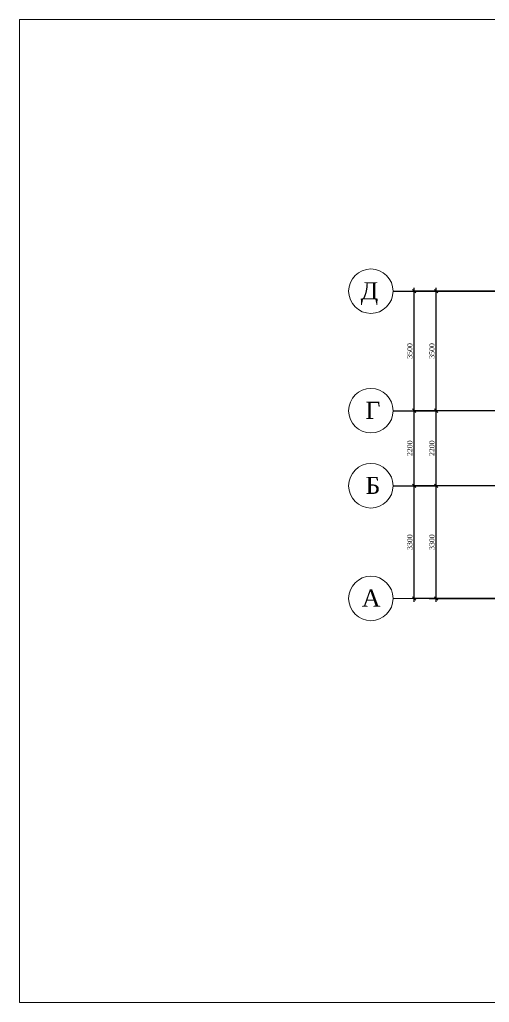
# Model space of a CAD drawing. Extents: x 1526320 to 3332998, y -546296 to 333165.
# Drawn here: x 3259922 to 3273674, y -58053 to -29270 of the extents above; entities that cross this region are included whole.
import ezdxf

# ---------------------------------------------------------------- set-up
doc = ezdxf.new("R2010")
doc.units = 0
doc.header["$LTSCALE"] = 500
doc.header["$MEASUREMENT"] = 0
doc.layers.get('0').update_dxf_attribs({"linetype": 'CONTINUOUS', "lineweight": 0})
doc.layers.add('Для печати', color=250, linetype='CONTINUOUS', lineweight=0)
doc.styles.get("Standard").update_dxf_attribs({"font": 'TIMES.TTF', "height": 150})
doc.dimstyles.new('ISO-25', dxfattribs={"dimtxt": 300, "dimasz": 100, "dimexe": 0, "dimexo": 0, "dimgap": 50, "dimtad": 1, "dimdec": 0, "dimrnd": 10, "dimtxsty": 'Standard', "dimblk": 'OBLIQUE', "dimcen": 100, "dimdle": 100, "dimadec": 0, "dimazin": 0, "dimtfac": 1, "dimtdec": 0, "dimtmove": 0, "dimatfit": 3, "dimldrblk": 'OBLIQUE', "dimfxl": 0, "dimarcsym": 0})

# ---------------------------------------------------------------- blocks, each defined once
blk = doc.blocks.new('_Oblique')
at = {"color": 0, "linetype": 'ByBlock', "lineweight": -2}
blk.add_line((-0.5, -0.5), (0.5, 0.5), dxfattribs=at)
blk = doc.blocks.new('*D2131')
at = {"layer": 'Для печати', "color": 0, "linetype": 'Continuous', "lineweight": -2, "ltscale": 0.13}
for p, q in [((3287581, -37324), (3287581, -34973)), ((3288689, -35073), (3287581, -35073)), ((3271005, -37224), (3287581, -37224))]:
    blk.add_line(p, q, dxfattribs=at)
at = {"layer": 'Для печати', "color": 0, "linetype": 'Continuous', "lineweight": -2, "ltscale": 0.13, "xscale": 100, "yscale": 100, "zscale": 100}
for p, rotation in [((3287581, -35073), 90), ((3287581, -37224), 270)]:
    blk.add_blockref('_Oblique', p, dxfattribs=dict(at, rotation=rotation))
at = {"layer": 'Для печати', "color": 0, "linetype": 'Continuous', "lineweight": 9, "ltscale": 0.13, "insert": (3287455, -36148), "char_height": 150, "attachment_point": 5, "rotation": 90}
blk.add_mtext('2150', dxfattribs=at)
blk = doc.blocks.new('*D2132')
at = {"layer": 'Для печати', "color": 0, "linetype": 'Continuous', "lineweight": -2, "ltscale": 0.13}
for p, q in [((3287581, -46324), (3287581, -42624)), ((3288692, -42724), (3287581, -42724)), ((3271917, -46224), (3287581, -46224))]:
    blk.add_line(p, q, dxfattribs=at)
at = {"layer": 'Для печати', "color": 0, "linetype": 'Continuous', "lineweight": -2, "ltscale": 0.13, "xscale": 100, "yscale": 100, "zscale": 100}
for p, rotation in [((3287581, -42724), 90), ((3287581, -46224), 270)]:
    blk.add_blockref('_Oblique', p, dxfattribs=dict(at, rotation=rotation))
at = {"layer": 'Для печати', "color": 0, "linetype": 'Continuous', "lineweight": 9, "ltscale": 0.13, "insert": (3287455, -44474), "char_height": 150, "attachment_point": 5, "rotation": 90}
blk.add_mtext('3500', dxfattribs=at)
blk = doc.blocks.new('*D2133')
at = {"layer": 'Для печати', "color": 0, "linetype": 'Continuous', "lineweight": -2, "ltscale": 0.13}
for p, q in [((3271472, -46324), (3271472, -42824)), ((3273090, -42924), (3271472, -42924)), ((3287269, -46224), (3271472, -46224))]:
    blk.add_line(p, q, dxfattribs=at)
at = {"layer": 'Для печати', "color": 0, "linetype": 'Continuous', "lineweight": -2, "ltscale": 0.13, "xscale": 100, "yscale": 100, "zscale": 100}
for p, rotation in [((3271472, -42924), 90), ((3271472, -46224), 270)]:
    blk.add_blockref('_Oblique', p, dxfattribs=dict(at, rotation=rotation))
at = {"layer": 'Для печати', "color": 0, "linetype": 'Continuous', "lineweight": 9, "ltscale": 0.13, "insert": (3271345, -44574), "char_height": 150, "attachment_point": 5, "rotation": 90}
blk.add_mtext('3300', dxfattribs=at)
blk = doc.blocks.new('*D2134')
at = {"layer": 'Для печати', "color": 0, "linetype": 'Continuous', "lineweight": -2, "ltscale": 0.13}
for p, q in [((3288261, -46324), (3288261, -34973)), ((3288689, -35073), (3288261, -35073)), ((3271917, -46224), (3288261, -46224))]:
    blk.add_line(p, q, dxfattribs=at)
at = {"layer": 'Для печати', "color": 0, "linetype": 'Continuous', "lineweight": -2, "ltscale": 0.13, "xscale": 100, "yscale": 100, "zscale": 100}
for p, rotation in [((3288261, -35073), 90), ((3288261, -46224), 270)]:
    blk.add_blockref('_Oblique', p, dxfattribs=dict(at, rotation=rotation))
at = {"layer": 'Для печати', "color": 0, "linetype": 'Continuous', "lineweight": 9, "ltscale": 0.13, "insert": (3288135, -40648), "char_height": 150, "attachment_point": 5, "rotation": 90}
blk.add_mtext('11150', dxfattribs=at)
blk = doc.blocks.new('*D2135')
at = {"layer": 'Для печати', "color": 0, "linetype": 'Continuous', "lineweight": -2, "ltscale": 0.13}
for p, q in [((3271472, -40824), (3271472, -37124)), ((3287298, -37224), (3271472, -37224)), ((3273081, -40724), (3271472, -40724))]:
    blk.add_line(p, q, dxfattribs=at)
at = {"layer": 'Для печати', "color": 0, "linetype": 'Continuous', "lineweight": -2, "ltscale": 0.13, "xscale": 100, "yscale": 100, "zscale": 100}
for p, rotation in [((3271472, -37224), 90), ((3271472, -40724), 270)]:
    blk.add_blockref('_Oblique', p, dxfattribs=dict(at, rotation=rotation))
at = {"layer": 'Для печати', "color": 0, "linetype": 'Continuous', "lineweight": 9, "ltscale": 0.13, "insert": (3271345, -38974), "char_height": 150, "attachment_point": 5, "rotation": 90}
blk.add_mtext('3500', dxfattribs=at)
blk = doc.blocks.new('*D2141')
at = {"layer": 'Для печати', "color": 0, "linetype": 'Continuous', "lineweight": -2, "ltscale": 0.13}
for p, q in [((3270856, -40724), (3272118, -40724)), ((3272118, -43023), (3272118, -40624)), ((3283450, -42923), (3272118, -42923))]:
    blk.add_line(p, q, dxfattribs=at)
at = {"layer": 'Для печати', "color": 0, "linetype": 'Continuous', "lineweight": -2, "ltscale": 0.13, "xscale": 100, "yscale": 100, "zscale": 100}
for p, rotation in [((3272118, -40724), 90), ((3272118, -42923), 270)]:
    blk.add_blockref('_Oblique', p, dxfattribs=dict(at, rotation=rotation))
at = {"layer": 'Для печати', "color": 0, "linetype": 'Continuous', "lineweight": 9, "ltscale": 0.13, "insert": (3271992, -41824), "char_height": 150, "attachment_point": 5, "rotation": 90}
blk.add_mtext('2200', dxfattribs=at)
blk = doc.blocks.new('*D2142')
at = {"layer": 'Для печати', "color": 0, "linetype": 'Continuous', "lineweight": -2, "ltscale": 0.13}
for p, q in [((3272118, -40824), (3272118, -37124)), ((3270856, -37224), (3272118, -37224)), ((3279768, -40724), (3272118, -40724))]:
    blk.add_line(p, q, dxfattribs=at)
at = {"layer": 'Для печати', "color": 0, "linetype": 'Continuous', "lineweight": -2, "ltscale": 0.13, "xscale": 100, "yscale": 100, "zscale": 100}
for p, rotation in [((3272118, -37224), 90), ((3272118, -40724), 270)]:
    blk.add_blockref('_Oblique', p, dxfattribs=dict(at, rotation=rotation))
at = {"layer": 'Для печати', "color": 0, "linetype": 'Continuous', "lineweight": 9, "ltscale": 0.13, "insert": (3271992, -38974), "char_height": 150, "attachment_point": 5, "rotation": 90}
blk.add_mtext('3500', dxfattribs=at)
blk = doc.blocks.new('*D2143')
at = {"layer": 'Для печати', "color": 0, "linetype": 'Continuous', "lineweight": -2, "ltscale": 0.13}
for p, q in [((3272118, -46324), (3272118, -42824)), ((3270856, -42924), (3272118, -42924)), ((3272566, -46224), (3272118, -46224))]:
    blk.add_line(p, q, dxfattribs=at)
at = {"layer": 'Для печати', "color": 0, "linetype": 'Continuous', "lineweight": -2, "ltscale": 0.13, "xscale": 100, "yscale": 100, "zscale": 100}
for p, rotation in [((3272118, -42924), 90), ((3272118, -46224), 270)]:
    blk.add_blockref('_Oblique', p, dxfattribs=dict(at, rotation=rotation))
at = {"layer": 'Для печати', "color": 0, "linetype": 'Continuous', "lineweight": 9, "ltscale": 0.13, "insert": (3271992, -44574), "char_height": 150, "attachment_point": 5, "rotation": 90}
blk.add_mtext('3300', dxfattribs=at)
blk = doc.blocks.new('*D2144')
at = {"layer": 'Для печати', "color": 0, "linetype": 'Continuous', "lineweight": -2, "ltscale": 0.13}
for p, q in [((3271472, -43024), (3271472, -40624)), ((3273081, -40724), (3271472, -40724)), ((3273090, -42924), (3271472, -42924))]:
    blk.add_line(p, q, dxfattribs=at)
at = {"layer": 'Для печати', "color": 0, "linetype": 'Continuous', "lineweight": -2, "ltscale": 0.13, "xscale": 100, "yscale": 100, "zscale": 100}
for p, rotation in [((3271472, -40724), 90), ((3271472, -42924), 270)]:
    blk.add_blockref('_Oblique', p, dxfattribs=dict(at, rotation=rotation))
at = {"layer": 'Для печати', "color": 0, "linetype": 'Continuous', "lineweight": 9, "ltscale": 0.13, "insert": (3271345, -41824), "char_height": 150, "attachment_point": 5, "rotation": 90}
blk.add_mtext('2200', dxfattribs=at)

msp = doc.modelspace()

# ---------------------------------------------------------------- linework, layer by layer
at = {"layer": 'Для печати', "color": 5, "linetype": 'Continuous', "lineweight": 9}
for p, q in [((3272566.3, -37223.9), (3270856.2, -37224)), ((3271005, -37223.9), (3288692.4, -37223.9)), ((3279768.5, -40724.1), (3270856.2, -40724.2)), ((3283449.8, -42923.5), (3270856.3, -42923.5)), ((3272566.2, -46223.9), (3270856.1, -46223.9)), ((3271917.2, -46223.9), (3288692.4, -46224))]:
    msp.add_line(p, q, dxfattribs=at)
at = {"layer": 'Для печати', "color": 5, "linetype": 'Continuous', "lineweight": 0, "ltscale": 0.13}
msp.add_lwpolyline([(3300024.4, -58053.4), (3259921.8, -58053.4), (3259921.8, -29270.2), (3300024.4, -29270.2)], close=True, dxfattribs=at)
at = {"layer": 'Для печати', "color": 5, "linetype": 'Continuous', "lineweight": 9}
for centre in [(3270204.8, -37223.2), (3270204.8, -40723.4), (3270204.8, -42922.8), (3270204.7, -46223.2)]:
    msp.add_circle(centre, 651.5, dxfattribs=at)

# ---------------------------------------------------------------- texts
for s, p in [('Д', (3269905.2, -37462.6)), ('Г', (3270047.8, -40962.8)), ('Б', (3270047.9, -43162.1)), ('А', (3269942.4, -46462.5))]:
    msp.add_text(s, height=500, dxfattribs=at).set_placement(p)

# ---------------------------------------------------------------- dimensions: what is measured, and where the dimension line sits
at = {"layer": 'Для печати', "color": 5, "linetype": 'Continuous', "lineweight": 9, "ltscale": 0.13}
for base, p1, p2, picture, middle in [((3287580.9, -35072.9), (3271005, -37223.9), (3288689.4, -35072.9), '*D2131', (3287454.6, -36148.4)), ((3288260.9, -35072.9), (3271917.2, -46223.9), (3288689.4, -35072.9), '*D2134', (3288134.6, -40648.4)), ((3272118.3, -37224), (3279768.5, -40724.1), (3270856.2, -37224), '*D2142', (3271992, -38974)), ((3271471.5, -37223.9), (3273081, -40724.1), (3287297.7, -37223.9), '*D2135', (3271345.2, -38974)), ((3272118.3, -40724.2), (3283449.8, -42923.5), (3270856.2, -40724.2), '*D2141', (3271992, -41823.8)), ((3271471.5, -40724.1), (3273089.9, -42923.5), (3273081, -40724.1), '*D2144', (3271345.2, -41823.8)), ((3272118.3, -42923.5), (3272566.2, -46223.9), (3270856.3, -42923.5), '*D2143', (3271992, -44573.7)), ((3271471.5, -42923.5), (3287269.5, -46223.9), (3273089.9, -42923.5), '*D2133', (3271345.2, -44573.7)), ((3287580.9, -42723.9), (3271917.2, -46223.9), (3288692.4, -42723.9), '*D2132', (3287454.6, -44473.9))]:
    dim = msp.add_linear_dim(base=base, p1=p1, p2=p2, angle=270, dimstyle='ISO-25', dxfattribs=at)
    dim.commit()
    dim.dimension.update_dxf_attribs({"geometry": picture, "text_midpoint": middle})

doc.saveas('drawing.dxf')
